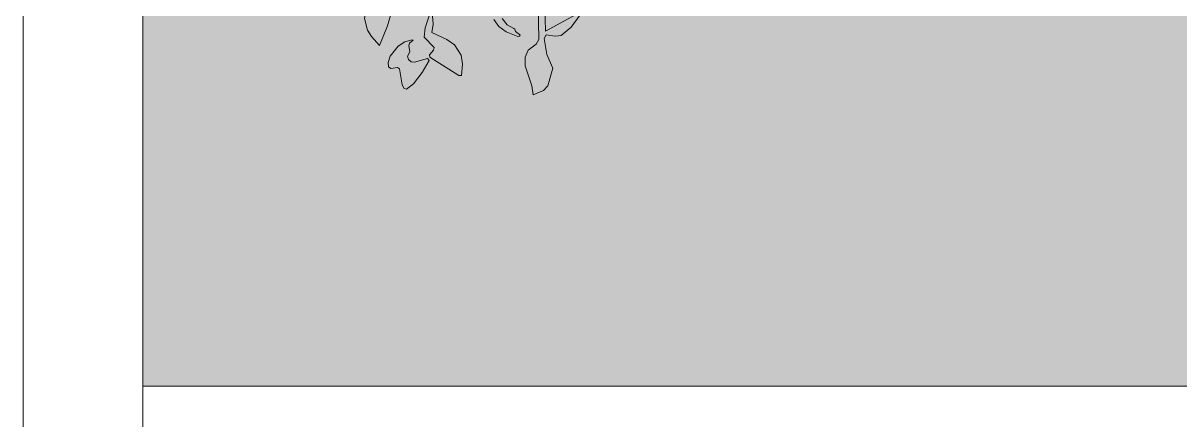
# Model space of a CAD drawing. Header units: millimetres. Extents: x 0 to 1313252738, y -131 to 560100888.
# Drawn here: x 1312685307.1 to 1312685684.5, y 560011211.3 to 560011340.8 of the extents above; entities that cross this region are included whole.
import ezdxf

# ---------------------------------------------------------------- set-up
doc = ezdxf.new("R2010")
doc.units = ezdxf.units.MM
doc.linetypes.add('CENTERX2', pattern=[101.60000000000001, 63.5, -12.7, 12.7, -12.7])
doc.layers.get('0').update_dxf_attribs({"lineweight": 0})
for name, color, linetype, lineweight in [('001通り芯', 6, 'CENTERX2', 0), ('002外周躯体', 7, 'Continuous', 13), ('003間仕切り', 7, 'Continuous', 13), ('009床', 7, 'Continuous', 5), ('010植栽', 92, 'Continuous', 0)]:
    doc.layers.add(name, color=color, linetype=linetype, lineweight=lineweight)

# ---------------------------------------------------------------- blocks, each defined once
blk = doc.blocks.new('樹木平面（CAD素材.com）5dde948b')
at = {"color": 0, "linetype": 'ByBlock', "lineweight": -2}
for points in [[(-33.55183112727173, -434.7162690837299), (-32.53671718098121, -493.9989235472203), (-37.30775272855317, -501.5107667497854), (-50.70725681961267, -511.6619062127124), (-55.6813151564529, -523.2342052004482), (-55.27211019732567, -537.8352725882828), (-44.156612485418, -571.1817657239958), (-42.32940738209072, -586.2562078264417), (-25.12322599243271, -579.2519215970223), (-17.50987139523568, -571.0294986320522), (-9.28744843027016, -541.7942169788244), (-19.18480940661902, -518.8018860952957), (-23.90508925688118, -492.0028779131699), (-20.25067905022661, -486.064461327358), (-5.176236947783763, -488.1962006145727), (4.873391120516317, -486.9780638790212), (21.47050414239857, -473.2740256040711), (36.54494624484869, -452.4134340077567)], [(34.71774114152139, -449.5203592608227), (-21.77334996966601, -479.9737776496017), (-22.53468542938572, -437.6435260891988)], [(-93.9026095745103, -458.8365484107939), (-85.4809235015673, -469.6042756040615), (-74.29211200464852, -475.2889137033003), (-72.78823949162687, -476.7927862163264), (-71.85583853354547, -480.2817704465474), (-64.81771517258676, -485.2746271897935), (-63.73492696320682, -486.5378801007355), (-65.0282573244076, -488.5530692681904), (-67.55476314629414, -488.7936888702747), (-87.13518326589474, -480.9133969020181), (-99.37670552192505, -472.4315559285505), (-108.0690886472184, -460.7013503269472)]]:
    blk.add_lwpolyline(points, dxfattribs=at)
for points in [[(-285.3756124717511, -471.0628422743284), (-270.1857973040715, -418.7423678078653), (-257.3588422735811, -407.2656185700602), (-261.0719082034593, -401.1896925029873), (-283.7753685693133, -399.0893723810356), (-290.1763441790718, -395.2887931127434), (-306.7788746668775, -401.5897534785962), (-308.6791643010183, -404.5902107956695), (-302.2781886912671, -421.7928327468894), (-308.9792100327286, -423.6931223810357), (-321.081054544924, -442.696018722499), (-323.6814508863863, -458.6984577468897), (-318.8807191790729, -478.5014760395724), (-312.2797130815125, -488.6030156737192), (-298.8776703985823, -504.1428841950601)], [(-214.5178259757922, -523.1784121176656), (-166.1984021322605, -553.7333419010738), (-161.6303893739423, -553.7333419010738), (-160.006207059876, -535.2582680785476), (-162.6455033202328, -520.1330702787877), (-173.7102453348234, -502.5715990079252), (-186.5006810581144, -493.7401076751789), (-211.4724841369134, -482.2693200820722), (-209.1377220604372, -468.3622590178633), (-210.3558587959887, -454.2521751643959), (-202.133435831016, -437.5027950505669), (-190.2566026593959, -429.2803720855963), (-188.1248633721807, -425.1184049057965), (-190.7641596325447, -422.5806200400651), (-204.1636637236043, -428.8743265070793), (-211.5739955315403, -441.2587166518497), (-222.2326919676161, -474.2499199063599), (-224.2629198601971, -489.9841860738961), (-207.7165625356319, -507.3426345555008), (-208.3256309034077, -511.809135919188), (-215.2284057381948, -519.219467727124)], [(-215.6746329104171, -529.1270503369641), (-227.6755355643654, -548.8428189827368), (-242.2029440402003, -567.7916126468658), (-253.8880334664173, -576.5441506726778), (-257.5424436730646, -575.8222918664255), (-260.8810406519879, -569.7316081886697), (-265.6182390680151, -542.7521353049805), (-268.911719871543, -540.3609780092692), (-279.6493696145517, -542.4363220772452), (-283.6647092243329, -539.3233059752815), (-284.2061033290192, -532.4656473158825), (-280.7772739993197, -521.8633460990477), (-267.3777699082602, -505.035012678285), (-256.2791907621249, -497.5908437388061), (-244.2782881081766, -494.4327114614507), (-242.7443381448938, -494.9289893907493), (-248.4740924195175, -500.0722333852986), (-249.872693856636, -503.907108293516), (-248.1131630163982, -514.5996418611315), (-251.7675732230455, -521.5024166959215), (-250.0982747335911, -527.0517062689881), (-245.7220057206832, -531.2023944049402), (-240.3531808491789, -531.9693693865834), (-218.6071843108184, -525.5628724810922)]]:
    blk.add_lwpolyline(points, close=True, dxfattribs=at)

msp = doc.modelspace()

# ---------------------------------------------------------------- hatches: boundary and pattern name
at = {"layer": '009床', "transparency": 33554664}
h = msp.add_hatch(color=8, dxfattribs=at)
h.dxf.hatch_style = 1
h.paths.add_polyline_path([(1312686806.368412, 560011554.4089363), (1312685365.659345, 560011554.4089363), (1312685365.659345, 560011222.3132868), (1312686806.368412, 560011222.3132868)])
h.paths.add_polyline_path([(1312685365.659345, 560011554.4089363), (1312685346.124307, 560011554.4089363), (1312685346.124307, 560011222.3132868), (1312685365.659345, 560011222.3132868)])

# ---------------------------------------------------------------- linework, layer by layer
at = {"layer": '001通り芯'}
msp.add_line((1312685307.054231, 560011573.9439744), (1312685307.054231, 560010519.0519118), dxfattribs=at)
at = {"layer": '002外周躯体'}
for p, q in [((1312685307.054231, 560011573.9439744), (1312685307.054231, 560008324.2903707)), ((1312685346.124307, 560011554.4089363), (1312685346.124307, 560010590.3548013))]:
    msp.add_line(p, q, dxfattribs=at)
at = {"layer": '003間仕切り'}
msp.add_line((1312688295.915075, 560011222.3132868), (1312685346.124307, 560011222.3132868), dxfattribs=at)

# ---------------------------------------------------------------- block references
at = {"layer": '010植栽', "xscale": 0.195350381952857, "yscale": 0.195350381952857, "zscale": 0.195350381952857}
msp.add_blockref('樹木平面（CAD素材.com）5dde948b', (1312685481.69508, 560011431.8902189), dxfattribs=at)

doc.saveas('drawing.dxf')
